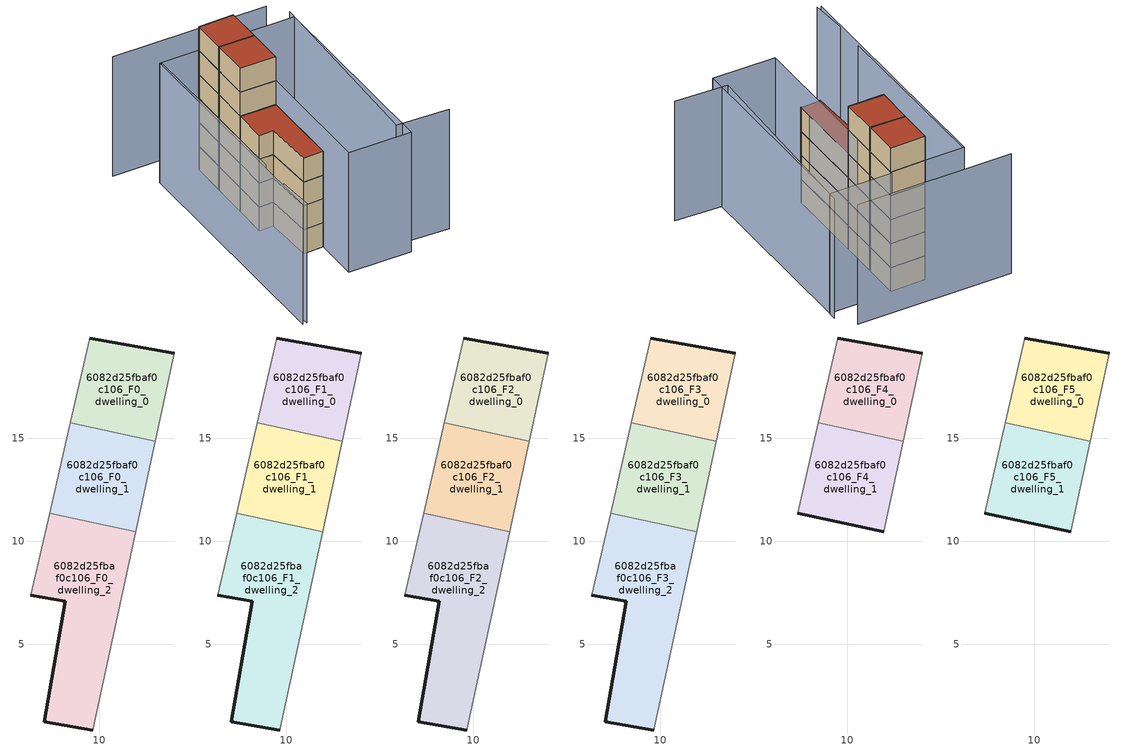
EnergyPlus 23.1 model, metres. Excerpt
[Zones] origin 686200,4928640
6082d25fbaf0c106_F0_dwelling_0
 floor ground (EU_floor_Construction): 12.71,14.87 13.63,19.13 9.52,19.87 8.58,15.77 z0
 wall outside (EU_wall_Construction): 9.52,19.87 13.63,19.13 z0:3
 wall adiabatic (EU_wall_Construction): 8.58,15.77 9.52,19.87 / 13.63,19.13 12.71,14.87 z0:3
 wall to 6082d25fbaf0c106_F0_dwelling_1 (EU_wall_Construction): 12.71,14.87 8.58,15.77 z0:3
6082d25fbaf0c106_F0_dwelling_1
 floor ground (EU_floor_Construction): 11.75,10.47 12.71,14.87 8.58,15.77 7.58,11.37 z0
 wall adiabatic (EU_wall_Construction): 7.58,11.37 8.58,15.77 / 12.71,14.87 11.75,10.47 z0:3
 wall to 6082d25fbaf0c106_F0_dwelling_2 (EU_wall_Construction): 11.75,10.47 7.58,11.37 z0:3
6082d25fbaf0c106_F0_dwelling_2
 floor ground (EU_floor_Construction): 9.67,0.84 11.75,10.47 7.58,11.37 6.67,7.38 8.34,7.1 7.32,1.24 z0
 wall outside (EU_wall_Construction): 9.67,0.84 7.32,1.24 8.34,7.1 6.67,7.38 z0:3
 wall adiabatic (EU_wall_Construction): 6.67,7.38 7.58,11.37 / 11.75,10.47 9.67,0.84 z0:3
6082d25fbaf0c106_F1_dwelling_0
 floor to 6082d25fbaf0c106_F0_dwelling_0 (EU_floor_Construction): 12.71,14.87 13.63,19.13 9.52,19.87 8.58,15.77 z3
 wall outside (EU_wall_Construction): 9.52,19.87 13.63,19.13 z3:6
 wall adiabatic (EU_wall_Construction): 8.58,15.77 9.52,19.87 / 13.63,19.13 12.71,14.87 z3:6
 wall to 6082d25fbaf0c106_F1_dwelling_1 (EU_wall_Construction): 12.71,14.87 8.58,15.77 z3:6
6082d25fbaf0c106_F1_dwelling_1
 floor to 6082d25fbaf0c106_F0_dwelling_1 (EU_floor_Construction): 11.75,10.47 12.71,14.87 8.58,15.77 7.58,11.37 z3
 wall adiabatic (EU_wall_Construction): 7.58,11.37 8.58,15.77 / 12.71,14.87 11.75,10.47 z3:6
 wall to 6082d25fbaf0c106_F1_dwelling_2 (EU_wall_Construction): 11.75,10.47 7.58,11.37 z3:6
6082d25fbaf0c106_F1_dwelling_2
 floor to 6082d25fbaf0c106_F0_dwelling_2 (EU_floor_Construction): 9.67,0.84 11.75,10.47 7.58,11.37 6.67,7.38 8.34,7.1 7.32,1.24 z3
 wall outside (EU_wall_Construction): 9.67,0.84 7.32,1.24 8.34,7.1 6.67,7.38 z3:6
 wall adiabatic (EU_wall_Construction): 6.67,7.38 7.58,11.37 / 11.75,10.47 9.67,0.84 z3:6
6082d25fbaf0c106_F2_dwelling_0
 floor to 6082d25fbaf0c106_F1_dwelling_0 (EU_floor_Construction): 12.71,14.87 13.63,19.13 9.52,19.87 8.58,15.77 z6
 wall outside (EU_wall_Construction): 9.52,19.87 13.63,19.13 z6:9
 wall adiabatic (EU_wall_Construction): 8.58,15.77 9.52,19.87 / 13.63,19.13 12.71,14.87 z6:9
 wall to 6082d25fbaf0c106_F2_dwelling_1 (EU_wall_Construction): 12.71,14.87 8.58,15.77 z6:9
6082d25fbaf0c106_F2_dwelling_1
 floor to 6082d25fbaf0c106_F1_dwelling_1 (EU_floor_Construction): 11.75,10.47 12.71,14.87 8.58,15.77 7.58,11.37 z6
 wall adiabatic (EU_wall_Construction): 7.58,11.37 8.58,15.77 / 12.71,14.87 11.75,10.47 z6:9
 wall to 6082d25fbaf0c106_F2_dwelling_2 (EU_wall_Construction): 11.75,10.47 7.58,11.37 z6:9
6082d25fbaf0c106_F2_dwelling_2
 floor to 6082d25fbaf0c106_F1_dwelling_2 (EU_floor_Construction): 9.67,0.84 11.75,10.47 7.58,11.37 6.67,7.38 8.34,7.1 7.32,1.24 z6
 wall outside (EU_wall_Construction): 9.67,0.84 7.32,1.24 8.34,7.1 6.67,7.38 z6:9
 wall adiabatic (EU_wall_Construction): 6.67,7.38 7.58,11.37 / 11.75,10.47 9.67,0.84 z6:9
6082d25fbaf0c106_F3_dwelling_0
 floor to 6082d25fbaf0c106_F2_dwelling_0 (EU_floor_Construction): 12.71,14.87 13.63,19.13 9.52,19.87 8.58,15.77 z9
 wall outside (EU_wall_Construction): 9.52,19.87 13.63,19.13 z9:12
 wall adiabatic (EU_wall_Construction): 8.58,15.77 9.52,19.87 / 13.63,19.13 12.71,14.87 z9:12
 wall to 6082d25fbaf0c106_F3_dwelling_1 (EU_wall_Construction): 12.71,14.87 8.58,15.77 z9:12
6082d25fbaf0c106_F3_dwelling_1
 floor to 6082d25fbaf0c106_F2_dwelling_1 (EU_floor_Construction): 11.75,10.47 12.71,14.87 8.58,15.77 7.58,11.37 z9
 wall adiabatic (EU_wall_Construction): 7.58,11.37 8.58,15.77 / 12.71,14.87 11.75,10.47 z9:12
 wall to 6082d25fbaf0c106_F3_dwelling_2 (EU_wall_Construction): 11.75,10.47 7.58,11.37 z9:12
6082d25fbaf0c106_F3_dwelling_2
 floor to 6082d25fbaf0c106_F2_dwelling_2 (EU_floor_Construction): 9.67,0.84 11.75,10.47 7.58,11.37 6.67,7.38 8.34,7.1 7.32,1.24 z9
 wall outside (EU_wall_Construction): 9.67,0.84 7.32,1.24 8.34,7.1 6.67,7.38 z9:12
 wall adiabatic (EU_wall_Construction): 6.67,7.38 7.58,11.37 / 11.75,10.47 9.67,0.84 z9:12
 roof outside (EU_roof_Construction): 11.75,10.47 9.67,0.84 7.32,1.24 8.34,7.1 6.67,7.38 7.58,11.37 z12
6082d25fbaf0c106_F4_dwelling_0
 floor to 6082d25fbaf0c106_F3_dwelling_0 (EU_floor_Construction): 12.71,14.87 13.63,19.13 9.52,19.87 8.58,15.77 z12
 wall outside (EU_wall_Construction): 9.52,19.87 13.63,19.13 z12:15
 wall adiabatic (EU_wall_Construction): 8.58,15.77 9.52,19.87 / 13.63,19.13 12.71,14.87 z12:15
 wall to 6082d25fbaf0c106_F4_dwelling_1 (EU_wall_Construction): 12.71,14.87 8.58,15.77 z12:15
6082d25fbaf0c106_F4_dwelling_1
 floor to 6082d25fbaf0c106_F3_dwelling_1 (EU_floor_Construction): 11.75,10.47 12.71,14.87 8.58,15.77 7.58,11.37 z12
 wall outside (EU_wall_Construction): 11.75,10.47 7.58,11.37 z12:15
 wall adiabatic (EU_wall_Construction): 7.58,11.37 8.58,15.77 / 12.71,14.87 11.75,10.47 z12:15
6082d25fbaf0c106_F5_dwelling_0
 floor to 6082d25fbaf0c106_F4_dwelling_0 (EU_floor_Construction): 12.71,14.87 13.63,19.13 9.52,19.87 8.58,15.77 z15
 wall outside (EU_wall_Construction): 9.52,19.87 13.63,19.13 z15:18
 wall adiabatic (EU_wall_Construction): 8.58,15.77 9.52,19.87 / 13.63,19.13 12.71,14.87 z15:18
 wall to 6082d25fbaf0c106_F5_dwelling_1 (EU_wall_Construction): 12.71,14.87 8.58,15.77 z15:18
 roof outside (EU_roof_Construction): 13.63,19.13 12.71,14.87 8.58,15.77 9.52,19.87 z18
6082d25fbaf0c106_F5_dwelling_1
 floor to 6082d25fbaf0c106_F4_dwelling_1 (EU_floor_Construction): 11.75,10.47 12.71,14.87 8.58,15.77 7.58,11.37 z15
 wall outside (EU_wall_Construction): 11.75,10.47 7.58,11.37 z15:18
 wall adiabatic (EU_wall_Construction): 7.58,11.37 8.58,15.77 / 12.71,14.87 11.75,10.47 z15:18
 roof outside (EU_roof_Construction): 12.71,14.87 11.75,10.47 7.58,11.37 8.58,15.77 z18
shading: -0.25,-4.05 -0.88,-8.38 / -1.34,-8.23 4.93,20.86 / 4.93,20.86 9.52,19.87 / 21.53,-5.46 15.52,-3.96 / 15.52,-3.96 21.22,18.85 / 5.08,20.67 0.68,-0.31 / 20.11,21.27 2.15,25.01 / 8.54,-4.37 13.68,19.39 / 13.68,19.39 20.96,17.81 / 20.96,17.81 15.81,-5.95 / 15.81,-5.95 8.54,-4.37 z0:15
[Building]
EU S2 Campaign: North Axis=0; Terrain=City; Solar Distribution=FullExterior
[Site:Location]
Bologna: Latitude=44.5; Longitude=11.25; Time Zone=1; Elevation=37
[SizingPeriod:WeatherFileDays]
AnnualSizingPeriod: Begin Month=1; Begin Day of Month=1; End Month=12; End Day of Month=31; Day of Week for Start Day=Monday; Use Weather File Daylight Saving Period=No; Use Weather File Rain and Snow Indicators=No
[MATERIAL]
EU_InternalMass_Material: Roughness=MediumRough; Thickness=0.1; Conductivity=1; Density=1800; Specific Heat=900; Thermal Absorptance=0.9; Solar Absorptance=0.7; Visible Absorptance=0.7
[MATERIAL:NOMASS] Roughness=MediumRough; Thermal Absorptance=0.9; Solar Absorptance=0.7; Visible Absorptance=0.7
Name | Thermal Resistance
EU_wall_NoMass | 0.905828
EU_roof_NoMass | 0.37593
EU_floor_NoMass | 0.67114
[CONSTRUCTION]
EU_wall_Construction: EU_wall_NoMass
EU_roof_Construction: EU_roof_NoMass
EU_floor_Construction: EU_floor_NoMass
EU_InternalMass_Construction: EU_InternalMass_Material
[ZONE] Type=1; Multiplier=1; Ceiling Height=autocalculate; Floor Area=autocalculate; Part of Total Floor Area=Yes
Name | Volume
6082d25fbaf0c106_F0_dwelling_0 | 53.9524
6082d25fbaf0c106_F1_dwelling_0; 6082d25fbaf0c106_F2_dwelling_0; 6082d25fbaf0c106_F3_dwelling_0; 6082d25fbaf0c106_F4_dwelling_0; 6082d25fbaf0c106_F5_dwelling_0 | 53.9546
6082d25fbaf0c106_F0_dwelling_1 | 57.4248
6082d25fbaf0c106_F1_dwelling_1; 6082d25fbaf0c106_F2_dwelling_1; 6082d25fbaf0c106_F3_dwelling_1; 6082d25fbaf0c106_F4_dwelling_1; 6082d25fbaf0c106_F5_dwelling_1 | 57.4233
6082d25fbaf0c106_F0_dwelling_2 | 96.0659
6082d25fbaf0c106_F1_dwelling_2; 6082d25fbaf0c106_F2_dwelling_2; 6082d25fbaf0c106_F3_dwelling_2 | 96.0652
[INTERNALMASS] Construction=EU_InternalMass_Construction
Name | Zone or ZoneList | Surface Area
6082d25fbaf0c106_F0_dwelling_0_EU_InternalMass | 6082d25fbaf0c106_F0_dwelling_0 | 17.9845
6082d25fbaf0c106_F0_dwelling_1_EU_InternalMass | 6082d25fbaf0c106_F0_dwelling_1 | 19.1415
6082d25fbaf0c106_F0_dwelling_2_EU_InternalMass | 6082d25fbaf0c106_F0_dwelling_2 | 32.0218
6082d25fbaf0c106_F1_dwelling_0_EU_InternalMass | 6082d25fbaf0c106_F1_dwelling_0 | 17.9845
6082d25fbaf0c106_F1_dwelling_1_EU_InternalMass | 6082d25fbaf0c106_F1_dwelling_1 | 19.1415
6082d25fbaf0c106_F1_dwelling_2_EU_InternalMass | 6082d25fbaf0c106_F1_dwelling_2 | 32.0218
6082d25fbaf0c106_F2_dwelling_0_EU_InternalMass | 6082d25fbaf0c106_F2_dwelling_0 | 17.9845
6082d25fbaf0c106_F2_dwelling_1_EU_InternalMass | 6082d25fbaf0c106_F2_dwelling_1 | 19.1415
6082d25fbaf0c106_F2_dwelling_2_EU_InternalMass | 6082d25fbaf0c106_F2_dwelling_2 | 32.0218
6082d25fbaf0c106_F3_dwelling_0_EU_InternalMass | 6082d25fbaf0c106_F3_dwelling_0 | 17.9845
6082d25fbaf0c106_F3_dwelling_1_EU_InternalMass | 6082d25fbaf0c106_F3_dwelling_1 | 19.1415
6082d25fbaf0c106_F3_dwelling_2_EU_InternalMass | 6082d25fbaf0c106_F3_dwelling_2 | 32.0218
6082d25fbaf0c106_F4_dwelling_0_EU_InternalMass | 6082d25fbaf0c106_F4_dwelling_0 | 34.5752
6082d25fbaf0c106_F4_dwelling_1_EU_InternalMass | 6082d25fbaf0c106_F4_dwelling_1 | 34.5754
6082d25fbaf0c106_F5_dwelling_0_EU_InternalMass | 6082d25fbaf0c106_F5_dwelling_0 | 34.5752
6082d25fbaf0c106_F5_dwelling_1_EU_InternalMass | 6082d25fbaf0c106_F5_dwelling_1 | 34.5754
[OTHEREQUIPMENT] Fuel Type=Electricity; Design Level Calculation Method=Watts/Area; Power per Zone Floor Area=1; Fraction Latent=0; Fraction Radiant=0; Fraction Lost=0; Carbon Dioxide Generation Rate=0; EndUse Subcategory=EU_Step8_InternalGains
Name | Zone or ZoneList or Space or SpaceList | Schedule
EU_Step8_InternalGain_6082d25fbaf0c106_F0_dwelling_0_f000 | 6082d25fbaf0c106_F0_dwelling_0 | EU_Step8_GainSchedule_6082d25fbaf0c106_F0_dwelling_0_f000
EU_Step8_InternalGain_6082d25fbaf0c106_F0_dwelling_1_f000 | 6082d25fbaf0c106_F0_dwelling_1 | EU_Step8_GainSchedule_6082d25fbaf0c106_F0_dwelling_1_f000
EU_Step8_InternalGain_6082d25fbaf0c106_F0_dwelling_2_f000 | 6082d25fbaf0c106_F0_dwelling_2 | EU_Step8_GainSchedule_6082d25fbaf0c106_F0_dwelling_2_f000
EU_Step8_InternalGain_6082d25fbaf0c106_F1_dwelling_0_f000 | 6082d25fbaf0c106_F1_dwelling_0 | EU_Step8_GainSchedule_6082d25fbaf0c106_F1_dwelling_0_f000
EU_Step8_InternalGain_6082d25fbaf0c106_F1_dwelling_1_f000 | 6082d25fbaf0c106_F1_dwelling_1 | EU_Step8_GainSchedule_6082d25fbaf0c106_F1_dwelling_1_f000
EU_Step8_InternalGain_6082d25fbaf0c106_F1_dwelling_2_f000 | 6082d25fbaf0c106_F1_dwelling_2 | EU_Step8_GainSchedule_6082d25fbaf0c106_F1_dwelling_2_f000
EU_Step8_InternalGain_6082d25fbaf0c106_F2_dwelling_0_f000 | 6082d25fbaf0c106_F2_dwelling_0 | EU_Step8_GainSchedule_6082d25fbaf0c106_F2_dwelling_0_f000
EU_Step8_InternalGain_6082d25fbaf0c106_F2_dwelling_1_f000 | 6082d25fbaf0c106_F2_dwelling_1 | EU_Step8_GainSchedule_6082d25fbaf0c106_F2_dwelling_1_f000
EU_Step8_InternalGain_6082d25fbaf0c106_F2_dwelling_2_f000 | 6082d25fbaf0c106_F2_dwelling_2 | EU_Step8_GainSchedule_6082d25fbaf0c106_F2_dwelling_2_f000
EU_Step8_InternalGain_6082d25fbaf0c106_F3_dwelling_0_f000 | 6082d25fbaf0c106_F3_dwelling_0 | EU_Step8_GainSchedule_6082d25fbaf0c106_F3_dwelling_0_f000
EU_Step8_InternalGain_6082d25fbaf0c106_F3_dwelling_1_f000 | 6082d25fbaf0c106_F3_dwelling_1 | EU_Step8_GainSchedule_6082d25fbaf0c106_F3_dwelling_1_f000
EU_Step8_InternalGain_6082d25fbaf0c106_F3_dwelling_2_f000 | 6082d25fbaf0c106_F3_dwelling_2 | EU_Step8_GainSchedule_6082d25fbaf0c106_F3_dwelling_2_f000
EU_Step8_InternalGain_6082d25fbaf0c106_F4_dwelling_0_f000 | 6082d25fbaf0c106_F4_dwelling_0 | EU_Step8_GainSchedule_6082d25fbaf0c106_F4_dwelling_0_f000
EU_Step8_InternalGain_6082d25fbaf0c106_F4_dwelling_1_f000 | 6082d25fbaf0c106_F4_dwelling_1 | EU_Step8_GainSchedule_6082d25fbaf0c106_F4_dwelling_1_f000
EU_Step8_InternalGain_6082d25fbaf0c106_F5_dwelling_0_f000 | 6082d25fbaf0c106_F5_dwelling_0 | EU_Step8_GainSchedule_6082d25fbaf0c106_F5_dwelling_0_f000
EU_Step8_InternalGain_6082d25fbaf0c106_F5_dwelling_1_f000 | 6082d25fbaf0c106_F5_dwelling_1 | EU_Step8_GainSchedule_6082d25fbaf0c106_F5_dwelling_1_f000
[ZONEVENTILATION:DESIGNFLOWRATE] Schedule=EU_AlwaysOn; Design Flow Rate Calculation Method=AirChanges/Hour; Air Changes per Hour=0.73129; Ventilation Type=Natural; Fan Pressure Rise=0; Fan Total Efficiency=1; Constant Term Coefficient=1; Temperature Term Coefficient=0; Velocity Term Coefficient=0; Velocity Squared Term Coefficient=0; Minimum Indoor Temperature=-100; Maximum Indoor Temperature=100; Delta Temperature=-100; Minimum Outdoor Temperature=-100; Maximum Outdoor Temperature=100; Maximum Wind Speed=40
Name | Zone or ZoneList or Space or SpaceList
EU_ConstantAir_6082d25fbaf0c106_F0_dwelling_0 | 6082d25fbaf0c106_F0_dwelling_0
EU_ConstantAir_6082d25fbaf0c106_F0_dwelling_1 | 6082d25fbaf0c106_F0_dwelling_1
EU_ConstantAir_6082d25fbaf0c106_F0_dwelling_2 | 6082d25fbaf0c106_F0_dwelling_2
EU_ConstantAir_6082d25fbaf0c106_F1_dwelling_0 | 6082d25fbaf0c106_F1_dwelling_0
EU_ConstantAir_6082d25fbaf0c106_F1_dwelling_1 | 6082d25fbaf0c106_F1_dwelling_1
EU_ConstantAir_6082d25fbaf0c106_F1_dwelling_2 | 6082d25fbaf0c106_F1_dwelling_2
EU_ConstantAir_6082d25fbaf0c106_F2_dwelling_0 | 6082d25fbaf0c106_F2_dwelling_0
EU_ConstantAir_6082d25fbaf0c106_F2_dwelling_1 | 6082d25fbaf0c106_F2_dwelling_1
EU_ConstantAir_6082d25fbaf0c106_F2_dwelling_2 | 6082d25fbaf0c106_F2_dwelling_2
EU_ConstantAir_6082d25fbaf0c106_F3_dwelling_0 | 6082d25fbaf0c106_F3_dwelling_0
EU_ConstantAir_6082d25fbaf0c106_F3_dwelling_1 | 6082d25fbaf0c106_F3_dwelling_1
EU_ConstantAir_6082d25fbaf0c106_F3_dwelling_2 | 6082d25fbaf0c106_F3_dwelling_2
EU_ConstantAir_6082d25fbaf0c106_F4_dwelling_0 | 6082d25fbaf0c106_F4_dwelling_0
EU_ConstantAir_6082d25fbaf0c106_F4_dwelling_1 | 6082d25fbaf0c106_F4_dwelling_1
EU_ConstantAir_6082d25fbaf0c106_F5_dwelling_0 | 6082d25fbaf0c106_F5_dwelling_0
EU_ConstantAir_6082d25fbaf0c106_F5_dwelling_1 | 6082d25fbaf0c106_F5_dwelling_1
[HVACTEMPLATE:THERMOSTAT] Constant Heating Setpoint=20; Constant Cooling Setpoint=50
EU_HeatOnly_6082d25fbaf0c106_F0_dwelling_0; EU_HeatOnly_6082d25fbaf0c106_F0_dwelling_1; EU_HeatOnly_6082d25fbaf0c106_F0_dwelling_2; EU_HeatOnly_6082d25fbaf0c106_F1_dwelling_0; EU_HeatOnly_6082d25fbaf0c106_F1_dwelling_1; EU_HeatOnly_6082d25fbaf0c106_F1_dwelling_2; EU_HeatOnly_6082d25fbaf0c106_F2_dwelling_0; EU_HeatOnly_6082d25fbaf0c106_F2_dwelling_1; EU_HeatOnly_6082d25fbaf0c106_F2_dwelling_2; EU_HeatOnly_6082d25fbaf0c106_F3_dwelling_0; EU_HeatOnly_6082d25fbaf0c106_F3_dwelling_1; EU_HeatOnly_6082d25fbaf0c106_F3_dwelling_2; EU_HeatOnly_6082d25fbaf0c106_F4_dwelling_0; EU_HeatOnly_6082d25fbaf0c106_F4_dwelling_1; EU_HeatOnly_6082d25fbaf0c106_F5_dwelling_0; EU_HeatOnly_6082d25fbaf0c106_F5_dwelling_1
[HVACTEMPLATE:ZONE:IDEALLOADSAIRSYSTEM] System Availability Schedule=EU_AlwaysOn; Maximum Heating Supply Air Temperature=50; Minimum Cooling Supply Air Temperature=13; Maximum Heating Supply Air Humidity Ratio=0.0156; Minimum Cooling Supply Air Humidity Ratio=0.0077; Heating Limit=NoLimit; Cooling Limit=NoLimit; Heating Availability Schedule=EU_AlwaysOn; Cooling Availability Schedule=EU_CoolingOff; Dehumidification Control Type=ConstantSensibleHeatRatio; Cooling Sensible Heat Ratio=0.7; Dehumidification Setpoint=60; Humidification Control Type=None; Humidification Setpoint=30; Outdoor Air Method=None; Outdoor Air Flow Rate per Person=0.00944; Outdoor Air Flow Rate per Zone Floor Area=0; Outdoor Air Flow Rate per Zone=0; Demand Controlled Ventilation Type=None; Outdoor Air Economizer Type=NoEconomizer; Heat Recovery Type=None; Sensible Heat Recovery Effectiveness=0.7; Latent Heat Recovery Effectiveness=0.65
Name | Template Thermostat
6082d25fbaf0c106_F0_dwelling_0 | EU_HeatOnly_6082d25fbaf0c106_F0_dwelling_0
6082d25fbaf0c106_F0_dwelling_1 | EU_HeatOnly_6082d25fbaf0c106_F0_dwelling_1
6082d25fbaf0c106_F0_dwelling_2 | EU_HeatOnly_6082d25fbaf0c106_F0_dwelling_2
6082d25fbaf0c106_F1_dwelling_0 | EU_HeatOnly_6082d25fbaf0c106_F1_dwelling_0
6082d25fbaf0c106_F1_dwelling_1 | EU_HeatOnly_6082d25fbaf0c106_F1_dwelling_1
6082d25fbaf0c106_F1_dwelling_2 | EU_HeatOnly_6082d25fbaf0c106_F1_dwelling_2
6082d25fbaf0c106_F2_dwelling_0 | EU_HeatOnly_6082d25fbaf0c106_F2_dwelling_0
6082d25fbaf0c106_F2_dwelling_1 | EU_HeatOnly_6082d25fbaf0c106_F2_dwelling_1
6082d25fbaf0c106_F2_dwelling_2 | EU_HeatOnly_6082d25fbaf0c106_F2_dwelling_2
6082d25fbaf0c106_F3_dwelling_0 | EU_HeatOnly_6082d25fbaf0c106_F3_dwelling_0
6082d25fbaf0c106_F3_dwelling_1 | EU_HeatOnly_6082d25fbaf0c106_F3_dwelling_1
6082d25fbaf0c106_F3_dwelling_2 | EU_HeatOnly_6082d25fbaf0c106_F3_dwelling_2
6082d25fbaf0c106_F4_dwelling_0 | EU_HeatOnly_6082d25fbaf0c106_F4_dwelling_0
6082d25fbaf0c106_F4_dwelling_1 | EU_HeatOnly_6082d25fbaf0c106_F4_dwelling_1
6082d25fbaf0c106_F5_dwelling_0 | EU_HeatOnly_6082d25fbaf0c106_F5_dwelling_0
6082d25fbaf0c106_F5_dwelling_1 | EU_HeatOnly_6082d25fbaf0c106_F5_dwelling_1
[SIZING:ZONE] Zone Cooling Design Supply Air Temperature Input Method=SupplyAirTemperature; Zone Cooling Design Supply Air Temperature=13; Zone Heating Design Supply Air Temperature Input Method=SupplyAirTemperature; Zone Heating Design Supply Air Temperature=50; Zone Cooling Design Supply Air Humidity Ratio=0.008; Zone Heating Design Supply Air Humidity Ratio=0.008; Cooling Design Air Flow Method=DesignDay; Cooling Design Air Flow Rate=0; Cooling Minimum Air Flow per Zone Floor Area=0.000762; Cooling Minimum Air Flow=0; Cooling Minimum Air Flow Fraction=0.2; Heating Design Air Flow Method=DesignDay; Heating Design Air Flow Rate=0; Heating Maximum Air Flow per Zone Floor Area=0.002032; Heating Maximum Air Flow=0.141576; Heating Maximum Air Flow Fraction=0.3; Account for Dedicated Outdoor Air System=No; Dedicated Outdoor Air System Control Strategy=NeutralSupplyAir; Dedicated Outdoor Air Low Setpoint Temperature for Design=autosize; Dedicated Outdoor Air High Setpoint Temperature for Design=autosize; Zone Load Sizing Method=Sensible Load Only No Latent Load; Zone Latent Cooling Design Supply Air Humidity Ratio Input Method=HumidityRatioDifference; Zone Cooling Design Supply Air Humidity Ratio Difference=0.005; Zone Latent Heating Design Supply Air Humidity Ratio Input Method=HumidityRatioDifference; Zone Humidification Design Supply Air Humidity Ratio Difference=0.005
6082d25fbaf0c106_F0_dwelling_0; 6082d25fbaf0c106_F0_dwelling_1; 6082d25fbaf0c106_F0_dwelling_2; 6082d25fbaf0c106_F1_dwelling_0; 6082d25fbaf0c106_F1_dwelling_1; 6082d25fbaf0c106_F1_dwelling_2; 6082d25fbaf0c106_F2_dwelling_0; 6082d25fbaf0c106_F2_dwelling_1; 6082d25fbaf0c106_F2_dwelling_2; 6082d25fbaf0c106_F3_dwelling_0; 6082d25fbaf0c106_F3_dwelling_1; 6082d25fbaf0c106_F3_dwelling_2; 6082d25fbaf0c106_F4_dwelling_0; 6082d25fbaf0c106_F4_dwelling_1; 6082d25fbaf0c106_F5_dwelling_0; 6082d25fbaf0c106_F5_dwelling_1
[SCHEDULE:CONSTANT]
Name | Hourly Value
EU_AlwaysOn | 1
EU_CoolingOff | 0
[SCHEDULE:FILE] Column Number=1; Rows to Skip at Top=0; Number of Hours of Data=8760; Column Separator=Comma; Interpolate to Timestep=No; Minutes per Item=60; Adjust Schedule for Daylight Savings=Yes
Name | File
EU_Step8_GainSchedule_6082d25fbaf0c106_F0_dwelling_0_f000 | ../../schedules/6082d25fbaf0c106/6082d25fbaf0c106_F0_dwelling_0_f000_gain.csv
EU_Step8_GainSchedule_6082d25fbaf0c106_F0_dwelling_1_f000 | ../../schedules/6082d25fbaf0c106/6082d25fbaf0c106_F0_dwelling_1_f000_gain.csv
EU_Step8_GainSchedule_6082d25fbaf0c106_F0_dwelling_2_f000 | ../../schedules/6082d25fbaf0c106/6082d25fbaf0c106_F0_dwelling_2_f000_gain.csv
EU_Step8_GainSchedule_6082d25fbaf0c106_F1_dwelling_0_f000 | ../../schedules/6082d25fbaf0c106/6082d25fbaf0c106_F1_dwelling_0_f000_gain.csv
EU_Step8_GainSchedule_6082d25fbaf0c106_F1_dwelling_1_f000 | ../../schedules/6082d25fbaf0c106/6082d25fbaf0c106_F1_dwelling_1_f000_gain.csv
EU_Step8_GainSchedule_6082d25fbaf0c106_F1_dwelling_2_f000 | ../../schedules/6082d25fbaf0c106/6082d25fbaf0c106_F1_dwelling_2_f000_gain.csv
EU_Step8_GainSchedule_6082d25fbaf0c106_F2_dwelling_0_f000 | ../../schedules/6082d25fbaf0c106/6082d25fbaf0c106_F2_dwelling_0_f000_gain.csv
EU_Step8_GainSchedule_6082d25fbaf0c106_F2_dwelling_1_f000 | ../../schedules/6082d25fbaf0c106/6082d25fbaf0c106_F2_dwelling_1_f000_gain.csv
EU_Step8_GainSchedule_6082d25fbaf0c106_F2_dwelling_2_f000 | ../../schedules/6082d25fbaf0c106/6082d25fbaf0c106_F2_dwelling_2_f000_gain.csv
EU_Step8_GainSchedule_6082d25fbaf0c106_F3_dwelling_0_f000 | ../../schedules/6082d25fbaf0c106/6082d25fbaf0c106_F3_dwelling_0_f000_gain.csv
EU_Step8_GainSchedule_6082d25fbaf0c106_F3_dwelling_1_f000 | ../../schedules/6082d25fbaf0c106/6082d25fbaf0c106_F3_dwelling_1_f000_gain.csv
EU_Step8_GainSchedule_6082d25fbaf0c106_F3_dwelling_2_f000 | ../../schedules/6082d25fbaf0c106/6082d25fbaf0c106_F3_dwelling_2_f000_gain.csv
EU_Step8_GainSchedule_6082d25fbaf0c106_F4_dwelling_0_f000 | ../../schedules/6082d25fbaf0c106/6082d25fbaf0c106_F4_dwelling_0_f000_gain.csv
EU_Step8_GainSchedule_6082d25fbaf0c106_F4_dwelling_1_f000 | ../../schedules/6082d25fbaf0c106/6082d25fbaf0c106_F4_dwelling_1_f000_gain.csv
EU_Step8_GainSchedule_6082d25fbaf0c106_F5_dwelling_0_f000 | ../../schedules/6082d25fbaf0c106/6082d25fbaf0c106_F5_dwelling_0_f000_gain.csv
EU_Step8_GainSchedule_6082d25fbaf0c106_F5_dwelling_1_f000 | ../../schedules/6082d25fbaf0c106/6082d25fbaf0c106_F5_dwelling_1_f000_gain.csv
